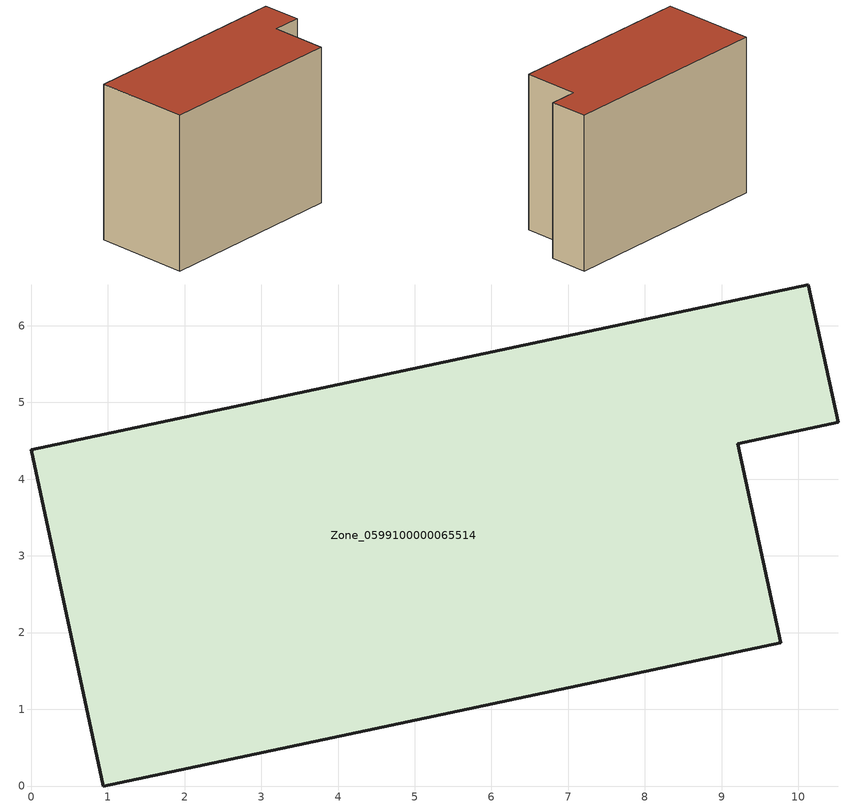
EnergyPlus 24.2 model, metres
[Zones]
Zone_0599100000065514
 floor ground (C_G): 0,4.38 10.13,6.53 10.52,4.74 9.21,4.46 9.77,1.87 0.94,0 z0
 wall outside (C_F): 0.94,0 9.77,1.87 9.21,4.46 10.52,4.74 10.13,6.53 0,4.38 0.94,0 z0:7.55
 roof outside (C_R): 10.13,6.53 0,4.38 0.94,0 9.77,1.87 9.21,4.46 10.52,4.74 z7.55
[BUILDING]
Pand.0599100000065514: North Axis=0; Terrain=City; Loads Convergence Tolerance Value=0.04; Temperature Convergence Tolerance Value=0.4; Solar Distribution=FullExterior; Maximum Number of Warmup Days=25; Minimum Number of Warmup Days=1
[Site:Location]
Rotterdam.The.Hague.AP_ZH_NLD Design_Conditions: Latitude=51.96; Longitude=4.45; Time Zone=1; Elevation=-4.5
[SITE:GROUNDTEMPERATURE:BUILDINGSURFACE]
18, 18, 18, 18, 18, 18, 18, 18, 18, 18, 18, 18
[MATERIAL] Thermal Absorptance=0.9; Solar Absorptance=0.7; Visible Absorptance=0.7
Name | Roughness | Thickness | Conductivity | Density | Specific Heat
G.TI.1946 | MediumSmooth | 0.15 | 1 | 540 | 1210
F.TI.1946 | Rough | 0.3 | 0.857143 | 1920 | 840
R.TI.1946 | MediumRough | 0.2 | 0.1 | 1500 | 1000
[CONSTRUCTION]
C_G: G.TI.1946
C_F: F.TI.1946
C_R: R.TI.1946
[ZONE]
Zone_0599100000065514: Type=1; Multiplier=1; Ceiling Height=Autocalculate; Volume=Autocalculate; Floor Area=autocalculate; Part of Total Floor Area=Yes
[ZONEINFILTRATION:DESIGNFLOWRATE]
Infil_Zone_0599100000065514: Zone or ZoneList or Space or SpaceList=Zone_0599100000065514; Schedule=AlwaysOn; Design Flow Rate Calculation Method=Flow/Area; Flow Rate per Floor Area=0.003; Constant Term Coefficient=1; Temperature Term Coefficient=0; Velocity Term Coefficient=0; Velocity Squared Term Coefficient=0
[HVACTEMPLATE:ZONE:IDEALLOADSAIRSYSTEM]
Zone_0599100000065514: Maximum Heating Supply Air Temperature=50; Minimum Cooling Supply Air Temperature=13; Maximum Heating Supply Air Humidity Ratio=0.0156; Minimum Cooling Supply Air Humidity Ratio=0.0077; Heating Limit=NoLimit; Cooling Limit=NoLimit; Dehumidification Control Type=ConstantSensibleHeatRatio; Cooling Sensible Heat Ratio=0.7; Dehumidification Setpoint=60; Humidification Control Type=None; Humidification Setpoint=30; Outdoor Air Method=None; Outdoor Air Flow Rate per Person=0.00944; Outdoor Air Flow Rate per Zone Floor Area=0; Outdoor Air Flow Rate per Zone=0; Demand Controlled Ventilation Type=None; Outdoor Air Economizer Type=NoEconomizer; Heat Recovery Type=None; Sensible Heat Recovery Effectiveness=0.7; Latent Heat Recovery Effectiveness=0.65
[ZONECONTROL:THERMOSTAT]
ThermostatControl_Zone_0599100000065514: Zone or ZoneList=Zone_0599100000065514; Control Type Schedule=DualSetpointControlType; Control 1=Thermostat_Zone_0599100000065514; Temperature Difference Between Cutout And Setpoint=0
[THERMOSTATSETPOINT:DUALSETPOINT]
Thermostat_Zone_0599100000065514: Heating Setpoint Temperature Schedule=HeatingSetpoint_Zone_0599100000065514; Cooling Setpoint Temperature Schedule=CoolingSetpoint_Zone_0599100000065514
[SCHEDULE:COMPACT]
HeatingSetpoint_Zone_0599100000065514: Through: 12/31, For: AllDays, Until: 24:00, 21
CoolingSetpoint_Zone_0599100000065514: Through: 12/31, For: AllDays, Until: 24:00, 24
DualSetpointControlType: Through: 12/31, For: AllDays, Until: 24:00, 4
AlwaysOn: Through: 12/31, For: AllDays, Until: 24:00, 1
